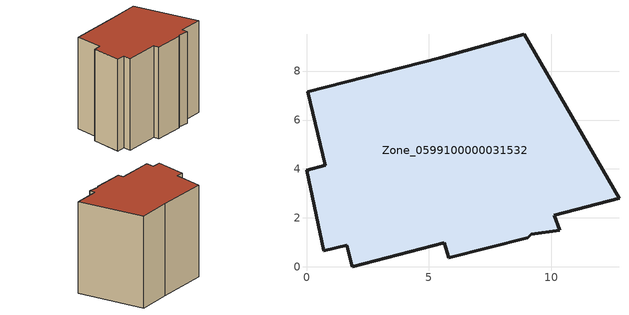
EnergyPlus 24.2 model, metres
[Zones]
Zone_0599100000031532
 floor ground (C_G): 9.05,1.18 5.81,0.38 5.62,0.98 1.86,0 1.64,0.89 0.71,0.66 0,3.95 0.77,4.16 0.06,7.15 5.47,8.54 8.89,9.51 12.77,2.8 10.12,2.11 10.34,1.5 9.18,1.34 z0
 wall outside (C_F): 5.47,8.54 0.06,7.15 0.77,4.16 0,3.95 0.71,0.66 1.64,0.89 1.86,0 5.62,0.98 5.81,0.38 9.05,1.18 9.18,1.34 10.34,1.5 10.12,2.11 12.77,2.8 8.89,9.51 5.47,8.54 z0:11.12
 roof outside (C_R): 9.05,1.18 9.18,1.34 10.34,1.5 10.12,2.11 12.77,2.8 8.89,9.51 5.47,8.54 0.06,7.15 0.77,4.16 0,3.95 0.71,0.66 1.64,0.89 1.86,0 5.62,0.98 5.81,0.38 z11.12
[BUILDING]
Pand.0599100000031532: North Axis=0; Terrain=City; Loads Convergence Tolerance Value=0.04; Temperature Convergence Tolerance Value=0.4; Solar Distribution=FullExterior; Maximum Number of Warmup Days=25; Minimum Number of Warmup Days=1
[Site:Location]
Rotterdam.The.Hague.AP_ZH_NLD Design_Conditions: Latitude=51.96; Longitude=4.45; Time Zone=1; Elevation=-4.5
[SITE:GROUNDTEMPERATURE:BUILDINGSURFACE]
18, 18, 18, 18, 18, 18, 18, 18, 18, 18, 18, 18
[MATERIAL] Thermal Absorptance=0.9; Solar Absorptance=0.7; Visible Absorptance=0.7
Name | Roughness | Thickness | Conductivity | Density | Specific Heat
G.TC.1946 | MediumSmooth | 0.15 | 1 | 540 | 1210
F.TC.1946 | Rough | 0.3 | 0.857143 | 1920 | 840
R.TC.1946 | MediumRough | 0.2 | 0.909091 | 1500 | 1000
[CONSTRUCTION]
C_G: G.TC.1946
C_F: F.TC.1946
C_R: R.TC.1946
[ZONE]
Zone_0599100000031532: Type=1; Multiplier=1; Ceiling Height=Autocalculate; Volume=Autocalculate; Floor Area=autocalculate; Part of Total Floor Area=Yes
[ZONEINFILTRATION:DESIGNFLOWRATE]
Infil_Zone_0599100000031532: Zone or ZoneList or Space or SpaceList=Zone_0599100000031532; Schedule=AlwaysOn; Design Flow Rate Calculation Method=Flow/Area; Flow Rate per Floor Area=0.003; Constant Term Coefficient=1; Temperature Term Coefficient=0; Velocity Term Coefficient=0; Velocity Squared Term Coefficient=0
[HVACTEMPLATE:ZONE:IDEALLOADSAIRSYSTEM]
Zone_0599100000031532: Maximum Heating Supply Air Temperature=50; Minimum Cooling Supply Air Temperature=13; Maximum Heating Supply Air Humidity Ratio=0.0156; Minimum Cooling Supply Air Humidity Ratio=0.0077; Heating Limit=NoLimit; Cooling Limit=NoLimit; Dehumidification Control Type=ConstantSensibleHeatRatio; Cooling Sensible Heat Ratio=0.7; Dehumidification Setpoint=60; Humidification Control Type=None; Humidification Setpoint=30; Outdoor Air Method=None; Outdoor Air Flow Rate per Person=0.00944; Outdoor Air Flow Rate per Zone Floor Area=0; Outdoor Air Flow Rate per Zone=0; Demand Controlled Ventilation Type=None; Outdoor Air Economizer Type=NoEconomizer; Heat Recovery Type=None; Sensible Heat Recovery Effectiveness=0.7; Latent Heat Recovery Effectiveness=0.65
[ZONECONTROL:THERMOSTAT]
ThermostatControl_Zone_0599100000031532: Zone or ZoneList=Zone_0599100000031532; Control Type Schedule=DualSetpointControlType; Control 1=Thermostat_Zone_0599100000031532; Temperature Difference Between Cutout And Setpoint=0
[THERMOSTATSETPOINT:DUALSETPOINT]
Thermostat_Zone_0599100000031532: Heating Setpoint Temperature Schedule=HeatingSetpoint_Zone_0599100000031532; Cooling Setpoint Temperature Schedule=CoolingSetpoint_Zone_0599100000031532
[SCHEDULE:COMPACT]
HeatingSetpoint_Zone_0599100000031532: Through: 12/31, For: AllDays, Until: 24:00, 21
CoolingSetpoint_Zone_0599100000031532: Through: 12/31, For: AllDays, Until: 24:00, 24
DualSetpointControlType: Through: 12/31, For: AllDays, Until: 24:00, 4
AlwaysOn: Through: 12/31, For: AllDays, Until: 24:00, 1
